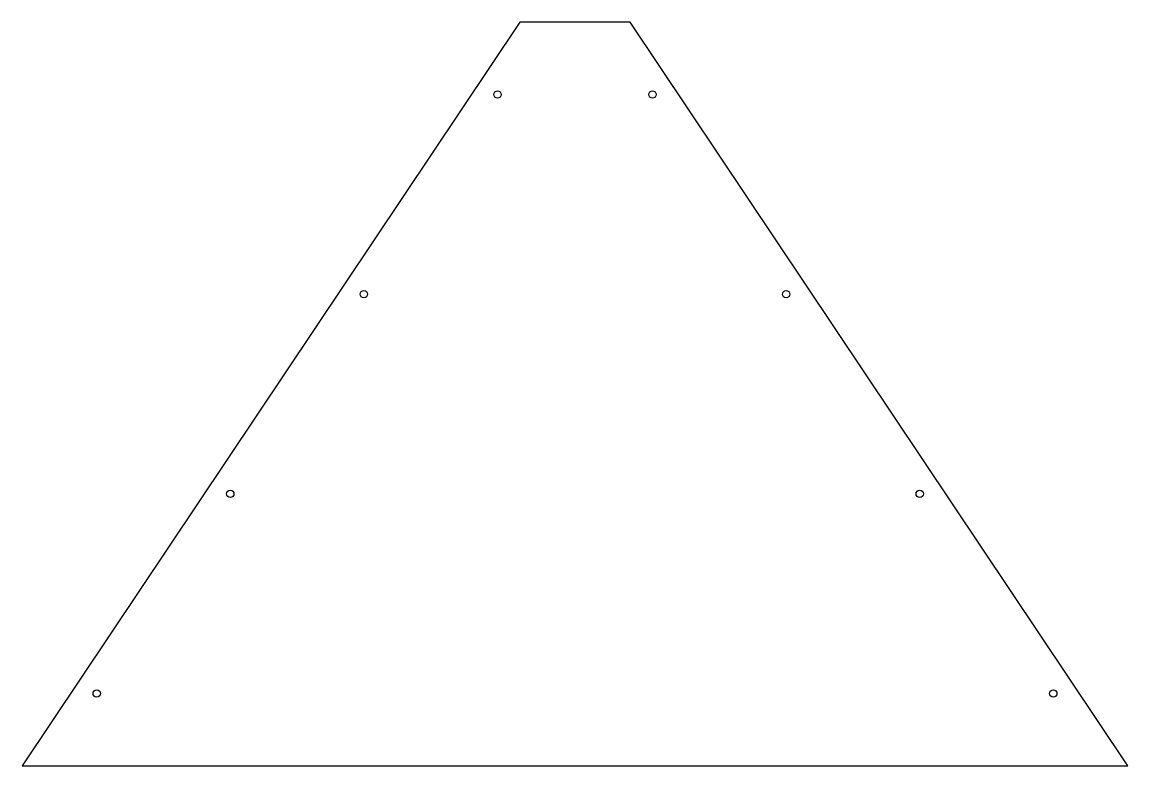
# Model space of a CAD drawing. Header units: millimetres. Extents: x -229 to 279, y -342 to 0.
import ezdxf

# ---------------------------------------------------------------- set-up
doc = ezdxf.new("R2010")
doc.units = ezdxf.units.MM
doc.layers.get('0').update_dxf_attribs({"linetype": 'CONTINUOUS'})

msp = doc.modelspace()

# ---------------------------------------------------------------- linework, layer by layer
msp.add_lwpolyline([(50.8, 0), (0, 0), (-228.6, -341.72), (279.4, -341.72)], close=True)
for centre in [(-10.21, -33.25), (61.01, -33.25), (-71.58, -124.99), (122.38, -124.99), (-132.96, -216.73), (183.76, -216.73), (-194.33, -308.48), (245.13, -308.48)]:
    msp.add_circle(centre, 1.7)

doc.saveas('drawing.dxf')
